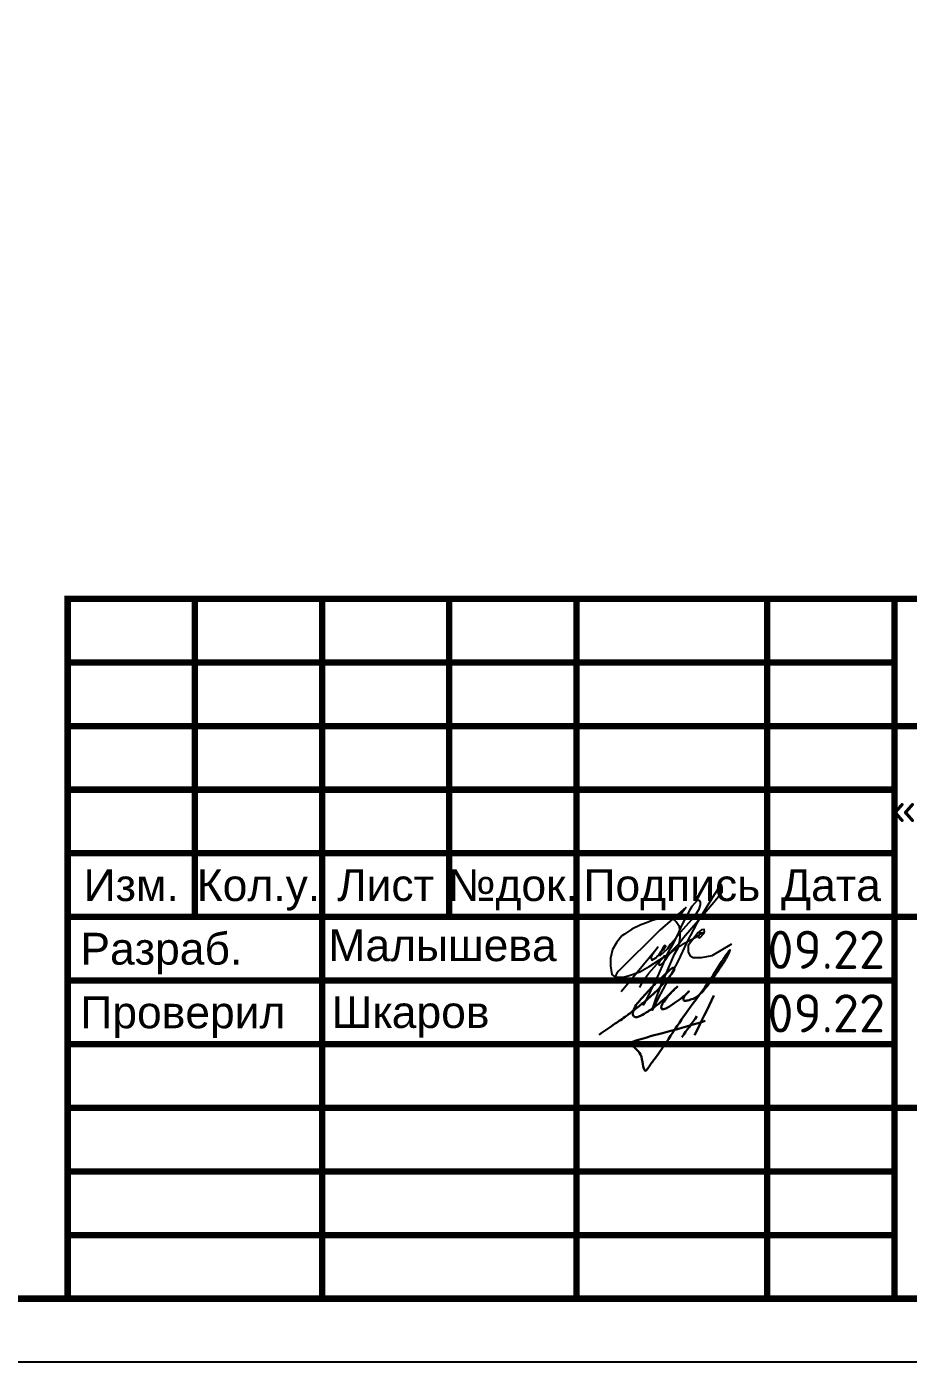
# Model space of a CAD drawing. Header units: millimetres. Extents: x 1114 to 8235, y 637 to 5441.
# Drawn here: x 3310.7 to 3380, y 1173.7 to 1278.6 of the extents above; entities that cross this region are included whole.
import ezdxf
from ezdxf.enums import TextEntityAlignment as Align

# ---------------------------------------------------------------- set-up
doc = ezdxf.new("R2010")
doc.units = ezdxf.units.MM
doc.layers.add('Размерный', color=4, linetype='Continuous', lineweight=30)
doc.layers.add('Размеры на чертеже', color=250, linetype='Continuous', lineweight=25)
doc.layers.add('рамка', color=7, linetype='Continuous')
doc.styles.add('-ISOCPEUR-', font='isocpeur.ttf')
doc.styles.get("Standard").update_dxf_attribs({"font": 'arial.ttf'})

# ---------------------------------------------------------------- blocks, each defined once
blk = doc.blocks.new('*U293')
blk.add_lwpolyline([(0, 123), (594, 123), (594, -297), (0, -297)], close=True)
at = {"const_width": 0.5}
blk.add_lwpolyline([(20, 118), (589, 118), (589, -292), (20, -292)], close=True, dxfattribs=at)
for points in [[(404, -292), (404, -237), (589, -237)], [(414, -237), (414, -262)], [(424, -237), (424, -292)], [(434, -237), (434, -262)], [(444, -237), (444, -292)], [(459, -237), (459, -292)], [(469, -237), (469, -292)], [(404, -242), (469, -242)], [(404, -247), (469, -247)], [(469, -247), (589, -247)], [(404, -252), (469, -252)], [(404, -257), (469, -257)], [(404, -262), (589, -262)], [(404, -267), (469, -267)], [(404, -272), (469, -272)], [(404, -277), (469, -277)], [(469, -277), (589, -277)], [(404, -282), (469, -282)], [(404, -287), (469, -287)]]:
    blk.add_lwpolyline(points, dxfattribs=at)
for s, p in [('Изм.', (409, -259.5)), ('Кол.у.', (419, -259.5)), ('Лист', (429, -259.5)), ('№док.', (439, -259.5)), ('Подпись', (451.5, -259.5)), ('Дата', (464, -259.5))]:
    blk.add_text(s, height=2.5).set_placement(p, align=Align.MIDDLE_CENTER)
for s, p in [('Разраб.', (405, -264.5)), ('Проверил', (405, -269.5))]:
    blk.add_text(s, height=2.5).set_placement(p, align=Align.MIDDLE_LEFT)
at = {"insert": (527.34, -255.97), "char_height": 2.5, "width": 124.3112, "attachment_point": 5, "style": '-ISOCPEUR-'}
blk.add_mtext('\\pi3.21545;{\\C7;«Капитальный ремонт тепловых сетей от ТК-8013 по ул. Куйбышева,д.7 до ж/д. №6 по ул. Луговая в ГО г. Рыбинск Ярославской области».}', dxfattribs=at)
blk.add_attdef('РАЗРАБОТАЛ', text='', height=2.5).set_placement((424.5, -264.22), align=Align.MIDDLE_LEFT)
at = {"flags": 8}
for tag, height, p in [('ДАТА', 2.5, (464.07, -264.4)), ('ЛИСТ', 3, (560.39, -271.92)), ('ЛИСТОВ', 3, (577.89, -271.92))]:
    blk.add_attdef(tag, text='', height=height, dxfattribs=at).set_placement(p, align=Align.MIDDLE_CENTER)
blk.add_attdef('ПРОВЕРИЛ', (424.75, -270.73), '', height=2.5)
for tag, p in [('ТЕПЛОВЫЕ_СЕТИ_001', (489.41, -270.98)), ('ИМЯ_ЧЕРТЕЖА_001', (491.51, -285.58))]:
    blk.add_attdef(tag, p, '', height=3, dxfattribs=at)
at = {"style": '-ISOCPEUR-', "flags": 8}
blk.add_attdef('ФОРМАТ', text='', height=3, dxfattribs=at).set_placement((554.97, -294.75), align=Align.MIDDLE_CENTER)
blk = doc.blocks.new('подпись')
at = {"lineweight": 30}
for points in [[(-0.82, -1.23), (-0.21, -0.8), (0.43, -0.36), (0.86, -0.08), (1.32, 0.25), (2, 0.77), (2.8, 1.4), (3.27, 1.83), (3.84, 2.36), (4.46, 3.07), (5.01, 3.73), (5.08, 3.95), (5.01, 4.03), (4.91, 4), (4.76, 3.88), (4.33, 3.49), (3.4, 2.58), (2.34, 1.43), (1.83, 0.48), (1.87, 0.23), (1.99, 0.16), (2.17, 0.16), (2.41, 0.25), (3.02, 0.6), (3.71, 1.09), (4.34, 1.62), (5.32, 2.55), (4.75, 1.98), (4.27, 1.36), (4.08, 1.05), (4.07, 0.85), (4.11, 0.78), (4.25, 0.78), (4.42, 0.84), (4.78, 1.05), (5.16, 1.3), (5.47, 1.51), (5.72, 1.73), (6.05, 1.99), (6.23, 2.18), (5.94, 1.88), (5.8, 1.63), (5.8, 1.5), (5.89, 1.44), (6.13, 1.46), (6.57, 1.6), (6.9, 1.79), (7.5, 2.39), (8.04, 3.08), (8.61, 3.92), (9.15, 4.76), (9.43, 5.33), (8, 3.26), (6.29, 0.88), (3.58, -3.07), (3.05, -3.8), (2.85, -4.05), (2.49, -2.98), (2.12, -2.39), (1.3, -1.96), (1.02, -2.03), (2.91, -1.44), (4.7, -0.96), (7.51, -0.15)], [(8.19, 1.85), (6.68, -1.27)], [(6.86, 0.23), (5.67, -1.43)]]:
    blk.add_spline(points, degree=3, dxfattribs=at)
blk = doc.blocks.new('Подпись Леха')
at = {"layer": 'рамка'}
blk.add_blockref('подпись', (2.7, 0.11), dxfattribs=at)

msp = doc.modelspace()

# ---------------------------------------------------------------- linework, layer by layer
at = {"color": 5}
for points in [[(3358.877, 1203.138), (3359.091, 1203.567), (3359.431, 1204.044), (3359.593, 1204.273), (3360.223, 1204.97), (3360.649, 1205.423), (3360.833, 1205.619), (3360.578, 1205.347), (3360.405, 1205.121), (3360.37, 1204.997), (3360.401, 1204.898), (3360.51, 1204.91), (3360.736, 1205.118), (3360.929, 1205.361), (3361.086, 1205.615), (3361.441, 1206.08), (3361.975, 1206.598), (3362.319, 1207.062), (3362.962, 1207.812), (3363.306, 1208.212), (3364.1, 1209.131), (3364.71, 1209.838), (3365.145, 1210.388), (3365.357, 1210.655), (3365.356, 1210.968), (3365.292, 1211.203), (3365.004, 1210.851), (3364.605, 1210.206), (3364.098, 1209.386), (3363.352, 1208.181), (3362.586, 1206.708), (3361.869, 1205.174), (3360.513, 1202.643), (3359.851, 1201.343), (3360.144, 1202.206), (3360.56, 1203.306), (3361.127, 1204.642), (3361.598, 1205.751), (3361.902, 1206.244), (3362.02, 1206.817), (3362.064, 1207.117), (3362.059, 1207.438), (3362.003, 1207.91), (3361.74, 1208.306), (3361.483, 1208.521), (3360.931, 1208.611), (3360.441, 1208.562), (3359.843, 1208.399), (3359.401, 1208.227), (3358.95, 1208.052), (3358.258, 1207.72), (3357.684, 1207.33), (3357.474, 1207.186), (3357.085, 1206.701), (3356.738, 1206.13), (3356.575, 1205.431), (3356.571, 1204.849), (3356.686, 1204.161), (3356.939, 1203.949), (3357.583, 1203.953), (3357.97, 1204.046), (3358.871, 1204.362), (3359.628, 1204.776), (3360.424, 1205.315), (3361.411, 1205.933), (3362.406, 1206.614), (3363.345, 1207.124), (3363.799, 1207.418), (3363.587, 1207.407), (3363.518, 1207.236), (3363.458, 1207.088), (3363.611, 1207.026), (3363.922, 1207.37), (3363.955, 1207.526), (3363.937, 1207.701), (3363.725, 1207.675), (3363.479, 1207.467), (3362.675, 1206.44), (3362.682, 1205.916), (3362.828, 1205.633), (3363.066, 1205.491), (3363.311, 1205.488), (3363.72, 1205.482), (3364.573, 1205.637), (3366.112, 1206.555)], [(3362.122, 1208.94), (3362.509, 1209.409), (3360.458, 1207.633), (3357.211, 1204.429), (3357.075, 1204.253), (3356.987, 1204.099), (3356.939, 1203.949), (3356.949, 1203.841), (3356.96, 1203.723)], [(3357.413, 1202.818), (3360.296, 1206.314), (3359.829, 1205.656), (3359.757, 1205.489), (3359.788, 1205.353), (3359.825, 1205.285), (3360.145, 1205.46), (3360.272, 1205.616), (3360.381, 1205.68), (3360.53, 1205.93), (3360.758, 1206.128), (3360.87, 1206.293), (3360.934, 1206.386), (3360.865, 1206.433), (3360.755, 1206.352), (3360.639, 1206.144), (3360.542, 1205.941), (3360.496, 1205.792), (3360.482, 1205.641), (3361.093, 1206.211), (3361.304, 1206.528), (3361.579, 1206.863), (3361.907, 1207.261), (3362.525, 1207.977), (3362.959, 1208.479), (3363.269, 1208.837), (3363.552, 1209.296), (3363.647, 1209.631), (3363.642, 1209.843), (3363.536, 1209.97), (3363.392, 1209.97), (3363.185, 1209.742), (3362.971, 1209.507), (3362.791, 1209.174), (3362.373, 1208.399), (3362.13, 1207.948), (3361.909, 1207.387), (3361.425, 1206.457), (3361.033, 1205.779), (3360.723, 1205.009), (3360.38, 1204.242), (3359.73, 1202.86), (3359.405, 1202.222), (3359.232, 1201.883), (3359.171, 1201.761), (3359.097, 1201.799), (3359.04, 1201.958)]]:
    msp.add_lwpolyline(points, dxfattribs=at)

# ---------------------------------------------------------------- block references
msp.add_blockref('Подпись Леха', (3353.813, 1200.546))
at = {"layer": 'Размеры на чертеже', "lineweight": 90}
ref = msp.add_blockref('*U293', (2909.904, 1470.682), dxfattribs=at)
ref.add_attrib('РАЗРАБОТАЛ', 'Малышева', dxfattribs={"layer": '0', "height": 2.5}).set_placement((3334.405, 1206.458), align=Align.MIDDLE_LEFT)
ref.add_attrib('ПРОВЕРИЛ', 'Шкаров', (3334.653, 1199.953), dxfattribs={"layer": '0', "height": 2.5})

# ---------------------------------------------------------------- texts
at = {"layer": 'Размерный', "color": 0, "style": '-ISOCPEUR-'}
for p in [(3368.912, 1204.599), (3368.912, 1199.599)]:
    msp.add_text('09.22', height=3, dxfattribs=at).set_placement(p)

doc.saveas('drawing.dxf')
